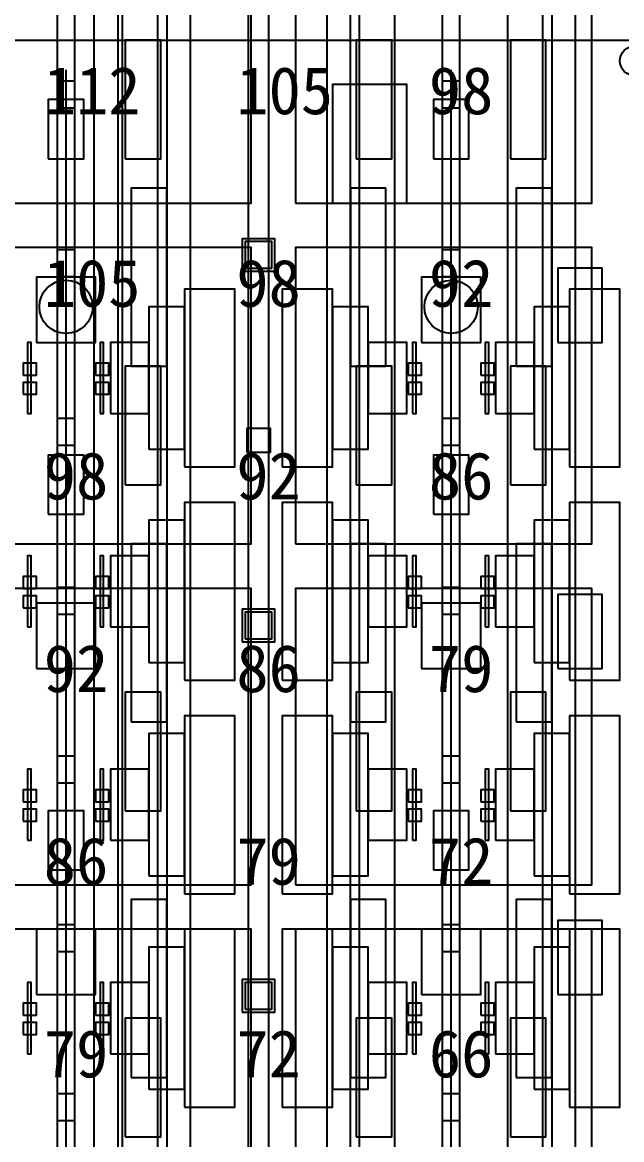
# Model space of a CAD drawing. Header units: metres. Extents: x -1640 to 1560, y -268 to 2338.
# Drawn here: x 150.78 to 171.01, y 1344.9 to 1382.6 of the extents above; entities that cross this region are included whole.
import ezdxf

# ---------------------------------------------------------------- set-up
doc = ezdxf.new("R2010")
doc.units = ezdxf.units.M
for name, color, linetype in [('1F_CHL', 4, 'Continuous'), ('1F_PUMP', 2, 'Continuous'), ('1F_SCR', 3, 'Continuous'), ('1F_STRUCT_COLUMN', 8, 'Continuous'), ('2F_CSF_LATERAL_RACK_CONCEPT', 9, 'Continuous'), ('2F_RFG', 5, 'Continuous'), ('2F_STRUCT_COLUMN', 8, 'Continuous'), ('2F_VMB', 6, 'Continuous'), ('3F_CLEANROOM_OVERHEAD_PIPE_DUCT_CONCEPT', 9, 'Continuous'), ('3F_EHS_EGRESS_DIST_M', 2, 'Continuous'), ('3F_EHS_EXTINGUISHER_HYDRANT_CABINET_CONCEPT', 1, 'Continuous'), ('3F_EHS_GAS_DETECTOR', 6, 'Continuous'), ('3F_ETCH', 2, 'Continuous'), ('3F_FOUP', 5, 'Continuous'), ('3F_OHT', 9, 'Continuous'), ('3F_OHTV', 1, 'Continuous'), ('3F_STK', 3, 'Continuous'), ('3F_STRUCT_COLUMN', 8, 'Continuous'), ('3F_TBAR', 6, 'Continuous'), ('4F_FFU', 1, 'Continuous'), ('4F_STRUCT_PLENUM_TRUSS_CONCEPT', 9, 'Continuous'), ('5F_CHL', 4, 'Continuous'), ('5F_PUMP', 2, 'Continuous'), ('5F_SCR', 3, 'Continuous'), ('5F_STRUCT_COLUMN', 8, 'Continuous'), ('6F_CSF_LATERAL_RACK_CONCEPT', 9, 'Continuous'), ('6F_RFG', 5, 'Continuous'), ('6F_STRUCT_COLUMN', 8, 'Continuous'), ('6F_VMB', 6, 'Continuous'), ('7F_CLEANROOM_OVERHEAD_PIPE_DUCT_CONCEPT', 9, 'Continuous'), ('7F_EHS_EGRESS_DIST_M', 2, 'Continuous'), ('7F_EHS_EXTINGUISHER_HYDRANT_CABINET_CONCEPT', 1, 'Continuous'), ('7F_EHS_GAS_DETECTOR', 6, 'Continuous'), ('7F_ETCH', 2, 'Continuous'), ('7F_FOUP', 5, 'Continuous'), ('7F_OHT', 9, 'Continuous'), ('7F_OHTV', 1, 'Continuous'), ('7F_STK', 3, 'Continuous'), ('7F_STRUCT_COLUMN', 8, 'Continuous'), ('7F_TBAR', 6, 'Continuous'), ('8F_FFU', 1, 'Continuous'), ('8F_STRUCT_PLENUM_TRUSS_CONCEPT', 9, 'Continuous'), ('EHS_TREATED_EXHAUST', 30, 'Continuous'), ('UTIL_PCW.R_CONCEPT', 1, 'Continuous'), ('UTIL_PCW.S_CONCEPT', 6, 'Continuous')]:
    doc.layers.add(name, color=color, linetype=linetype)

msp = doc.modelspace()

# ---------------------------------------------------------------- linework, layer by layer
at = {"layer": '1F_CHL'}
for points in [[(168.85, 1371.8), (170.35, 1371.8), (170.35, 1374.3), (168.85, 1374.3)], [(168.85, 1360.8), (170.35, 1360.8), (170.35, 1363.3), (168.85, 1363.3)], [(168.85, 1349.8), (170.35, 1349.8), (170.35, 1352.3), (168.85, 1352.3)]]:
    msp.add_lwpolyline(points, close=True, dxfattribs=at)
at = {"layer": '1F_PUMP'}
for points in [[(154.25, 1378), (155.45, 1378), (155.45, 1382), (154.25, 1382)], [(162.05, 1378), (163.25, 1378), (163.25, 1382), (162.05, 1382)], [(167.25, 1378), (168.45, 1378), (168.45, 1382), (167.25, 1382)], [(154.25, 1367), (155.45, 1367), (155.45, 1371), (154.25, 1371)], [(162.05, 1367), (163.25, 1367), (163.25, 1371), (162.05, 1371)], [(167.25, 1367), (168.45, 1367), (168.45, 1371), (167.25, 1371)], [(154.25, 1356), (155.45, 1356), (155.45, 1360), (154.25, 1360)], [(162.05, 1356), (163.25, 1356), (163.25, 1360), (162.05, 1360)], [(167.25, 1356), (168.45, 1356), (168.45, 1360), (167.25, 1360)], [(154.25, 1345), (155.45, 1345), (155.45, 1349), (154.25, 1349)], [(162.05, 1345), (163.25, 1345), (163.25, 1349), (162.05, 1349)], [(167.25, 1345), (168.45, 1345), (168.45, 1349), (167.25, 1349)]]:
    msp.add_lwpolyline(points, close=True, dxfattribs=at)
at = {"layer": '1F_SCR'}
for points in [[(151.25, 1371.8), (153.25, 1371.8), (153.25, 1374), (151.25, 1374)], [(164.25, 1371.8), (166.25, 1371.8), (166.25, 1374), (164.25, 1374)], [(151.25, 1360.8), (153.25, 1360.8), (153.25, 1363), (151.25, 1363)], [(164.25, 1360.8), (166.25, 1360.8), (166.25, 1363), (164.25, 1363)], [(151.25, 1349.8), (153.25, 1349.8), (153.25, 1352), (151.25, 1352)], [(164.25, 1349.8), (166.25, 1349.8), (166.25, 1352), (164.25, 1352)]]:
    msp.add_lwpolyline(points, close=True, dxfattribs=at)
at = {"layer": '1F_STRUCT_COLUMN'}
for points in [[(158.2, 1374.2), (159.3, 1374.2), (159.3, 1375.3), (158.2, 1375.3)], [(158.2, 1361.7), (159.3, 1361.7), (159.3, 1362.8), (158.2, 1362.8)], [(158.2, 1349.2), (159.3, 1349.2), (159.3, 1350.3), (158.2, 1350.3)]]:
    msp.add_lwpolyline(points, close=True, dxfattribs=at)
at = {"layer": '2F_CSF_LATERAL_RACK_CONCEPT'}
for points in [[(155.65, 1310), (156.45, 1310), (156.45, 1460), (155.65, 1460)], [(161.05, 1310), (161.85, 1310), (161.85, 1460), (161.05, 1460)], [(168.65, 1310), (169.45, 1310), (169.45, 1460), (168.65, 1460)]]:
    msp.add_lwpolyline(points, close=True, dxfattribs=at)
at = {"layer": '2F_RFG'}
for points in [[(154.45, 1371), (155.65, 1371), (155.65, 1377), (154.45, 1377)], [(161.85, 1371), (163.05, 1371), (163.05, 1377), (161.85, 1377)], [(167.45, 1371), (168.65, 1371), (168.65, 1377), (167.45, 1377)], [(154.45, 1359), (155.65, 1359), (155.65, 1365), (154.45, 1365)], [(161.85, 1359), (163.05, 1359), (163.05, 1365), (161.85, 1365)], [(167.45, 1359), (168.65, 1359), (168.65, 1365), (167.45, 1365)], [(154.45, 1347), (155.65, 1347), (155.65, 1353), (154.45, 1353)], [(161.85, 1347), (163.05, 1347), (163.05, 1353), (161.85, 1353)], [(167.45, 1347), (168.65, 1347), (168.65, 1353), (167.45, 1353)]]:
    msp.add_lwpolyline(points, close=True, dxfattribs=at)
at = {"layer": '2F_STRUCT_COLUMN'}
for points in [[(158.3, 1374.3), (159.2, 1374.3), (159.2, 1375.2), (158.3, 1375.2)], [(158.3, 1361.8), (159.2, 1361.8), (159.2, 1362.7), (158.3, 1362.7)], [(158.3, 1349.3), (159.2, 1349.3), (159.2, 1350.2), (158.3, 1350.2)]]:
    msp.add_lwpolyline(points, close=True, dxfattribs=at)
at = {"layer": '2F_VMB'}
for points in [[(151.65, 1378), (152.85, 1378), (152.85, 1380), (151.65, 1380)], [(164.65, 1378), (165.85, 1378), (165.85, 1380), (164.65, 1380)], [(151.65, 1366), (152.85, 1366), (152.85, 1368), (151.65, 1368)], [(164.65, 1366), (165.85, 1366), (165.85, 1368), (164.65, 1368)], [(151.65, 1354), (152.85, 1354), (152.85, 1356), (151.65, 1356)], [(164.65, 1354), (165.85, 1354), (165.85, 1356), (164.65, 1356)]]:
    msp.add_lwpolyline(points, close=True, dxfattribs=at)
at = {"layer": '3F_CLEANROOM_OVERHEAD_PIPE_DUCT_CONCEPT'}
for points in [[(154.15, 1309), (155.35, 1309), (155.35, 1461), (154.15, 1461)], [(162.15, 1309), (163.35, 1309), (163.35, 1461), (162.15, 1461)], [(167.15, 1309), (168.35, 1309), (168.35, 1461), (167.15, 1461)]]:
    msp.add_lwpolyline(points, close=True, dxfattribs=at)
at = {"layer": '3F_EHS_EXTINGUISHER_HYDRANT_CABINET_CONCEPT'}
msp.add_circle((171.45, 1381.3), 0.5, dxfattribs=at)
at = {"layer": '3F_EHS_GAS_DETECTOR'}
for centre in [(152.25, 1373), (165.25, 1373)]:
    msp.add_circle(centre, 0.9, dxfattribs=at)
at = {"layer": '3F_ETCH'}
for points in [[(156.25, 1367.6), (157.95, 1367.6), (157.95, 1373.6), (156.25, 1373.6)], [(159.55, 1367.6), (161.25, 1367.6), (161.25, 1373.6), (159.55, 1373.6)], [(169.25, 1367.6), (170.95, 1367.6), (170.95, 1373.6), (169.25, 1373.6)], [(155.05, 1368.2), (156.25, 1368.2), (156.25, 1373), (155.05, 1373)], [(161.25, 1368.2), (162.45, 1368.2), (162.45, 1373), (161.25, 1373)], [(168.05, 1368.2), (169.25, 1368.2), (169.25, 1373), (168.05, 1373)], [(153.75, 1369.4), (155.05, 1369.4), (155.05, 1371.8), (153.75, 1371.8)], [(162.45, 1369.4), (163.75, 1369.4), (163.75, 1371.8), (162.45, 1371.8)], [(166.75, 1369.4), (168.05, 1369.4), (168.05, 1371.8), (166.75, 1371.8)], [(156.25, 1360.4), (157.95, 1360.4), (157.95, 1366.4), (156.25, 1366.4)], [(159.55, 1360.4), (161.25, 1360.4), (161.25, 1366.4), (159.55, 1366.4)], [(169.25, 1360.4), (170.95, 1360.4), (170.95, 1366.4), (169.25, 1366.4)], [(155.05, 1361), (156.25, 1361), (156.25, 1365.8), (155.05, 1365.8)], [(161.25, 1361), (162.45, 1361), (162.45, 1365.8), (161.25, 1365.8)], [(168.05, 1361), (169.25, 1361), (169.25, 1365.8), (168.05, 1365.8)], [(153.75, 1362.2), (155.05, 1362.2), (155.05, 1364.6), (153.75, 1364.6)], [(162.45, 1362.2), (163.75, 1362.2), (163.75, 1364.6), (162.45, 1364.6)], [(166.75, 1362.2), (168.05, 1362.2), (168.05, 1364.6), (166.75, 1364.6)], [(156.25, 1353.2), (157.95, 1353.2), (157.95, 1359.2), (156.25, 1359.2)], [(159.55, 1353.2), (161.25, 1353.2), (161.25, 1359.2), (159.55, 1359.2)], [(169.25, 1353.2), (170.95, 1353.2), (170.95, 1359.2), (169.25, 1359.2)], [(155.05, 1353.8), (156.25, 1353.8), (156.25, 1358.6), (155.05, 1358.6)], [(161.25, 1353.8), (162.45, 1353.8), (162.45, 1358.6), (161.25, 1358.6)], [(168.05, 1353.8), (169.25, 1353.8), (169.25, 1358.6), (168.05, 1358.6)], [(153.75, 1355), (155.05, 1355), (155.05, 1357.4), (153.75, 1357.4)], [(162.45, 1355), (163.75, 1355), (163.75, 1357.4), (162.45, 1357.4)], [(166.75, 1355), (168.05, 1355), (168.05, 1357.4), (166.75, 1357.4)], [(156.25, 1346), (157.95, 1346), (157.95, 1352), (156.25, 1352)], [(159.55, 1346), (161.25, 1346), (161.25, 1352), (159.55, 1352)], [(169.25, 1346), (170.95, 1346), (170.95, 1352), (169.25, 1352)], [(155.05, 1346.6), (156.25, 1346.6), (156.25, 1351.4), (155.05, 1351.4)], [(161.25, 1346.6), (162.45, 1346.6), (162.45, 1351.4), (161.25, 1351.4)], [(168.05, 1346.6), (169.25, 1346.6), (169.25, 1351.4), (168.05, 1351.4)], [(153.75, 1347.8), (155.05, 1347.8), (155.05, 1350.2), (153.75, 1350.2)], [(162.45, 1347.8), (163.75, 1347.8), (163.75, 1350.2), (162.45, 1350.2)], [(166.75, 1347.8), (168.05, 1347.8), (168.05, 1350.2), (166.75, 1350.2)]]:
    msp.add_lwpolyline(points, close=True, dxfattribs=at)
at = {"layer": '3F_FOUP'}
for points in [[(150.8, 1370.7), (151.25, 1370.7), (151.25, 1371.1), (150.8, 1371.1)], [(153.25, 1370.7), (153.7, 1370.7), (153.7, 1371.1), (153.25, 1371.1)], [(163.8, 1370.7), (164.25, 1370.7), (164.25, 1371.1), (163.8, 1371.1)], [(166.25, 1370.7), (166.7, 1370.7), (166.7, 1371.1), (166.25, 1371.1)], [(150.8, 1370.05), (151.25, 1370.05), (151.25, 1370.45), (150.8, 1370.45)], [(153.25, 1370.05), (153.7, 1370.05), (153.7, 1370.45), (153.25, 1370.45)], [(163.8, 1370.05), (164.25, 1370.05), (164.25, 1370.45), (163.8, 1370.45)], [(166.25, 1370.05), (166.7, 1370.05), (166.7, 1370.45), (166.25, 1370.45)], [(150.8, 1363.5), (151.25, 1363.5), (151.25, 1363.9), (150.8, 1363.9)], [(153.25, 1363.5), (153.7, 1363.5), (153.7, 1363.9), (153.25, 1363.9)], [(163.8, 1363.5), (164.25, 1363.5), (164.25, 1363.9), (163.8, 1363.9)], [(166.25, 1363.5), (166.7, 1363.5), (166.7, 1363.9), (166.25, 1363.9)], [(150.8, 1362.85), (151.25, 1362.85), (151.25, 1363.25), (150.8, 1363.25)], [(153.25, 1362.85), (153.7, 1362.85), (153.7, 1363.25), (153.25, 1363.25)], [(163.8, 1362.85), (164.25, 1362.85), (164.25, 1363.25), (163.8, 1363.25)], [(166.25, 1362.85), (166.7, 1362.85), (166.7, 1363.25), (166.25, 1363.25)], [(150.8, 1356.3), (151.25, 1356.3), (151.25, 1356.7), (150.8, 1356.7)], [(153.25, 1356.3), (153.7, 1356.3), (153.7, 1356.7), (153.25, 1356.7)], [(163.8, 1356.3), (164.25, 1356.3), (164.25, 1356.7), (163.8, 1356.7)], [(166.25, 1356.3), (166.7, 1356.3), (166.7, 1356.7), (166.25, 1356.7)], [(150.8, 1355.65), (151.25, 1355.65), (151.25, 1356.05), (150.8, 1356.05)], [(153.25, 1355.65), (153.7, 1355.65), (153.7, 1356.05), (153.25, 1356.05)], [(163.8, 1355.65), (164.25, 1355.65), (164.25, 1356.05), (163.8, 1356.05)], [(166.25, 1355.65), (166.7, 1355.65), (166.7, 1356.05), (166.25, 1356.05)], [(150.8, 1349.1), (151.25, 1349.1), (151.25, 1349.5), (150.8, 1349.5)], [(153.25, 1349.1), (153.7, 1349.1), (153.7, 1349.5), (153.25, 1349.5)], [(163.8, 1349.1), (164.25, 1349.1), (164.25, 1349.5), (163.8, 1349.5)], [(166.25, 1349.1), (166.7, 1349.1), (166.7, 1349.5), (166.25, 1349.5)], [(150.8, 1348.45), (151.25, 1348.45), (151.25, 1348.85), (150.8, 1348.85)], [(153.25, 1348.45), (153.7, 1348.45), (153.7, 1348.85), (153.25, 1348.85)], [(163.8, 1348.45), (164.25, 1348.45), (164.25, 1348.85), (163.8, 1348.85)], [(166.25, 1348.45), (166.7, 1348.45), (166.7, 1348.85), (166.25, 1348.85)]]:
    msp.add_lwpolyline(points, close=True, dxfattribs=at)
at = {"layer": '3F_OHT'}
for p, q in [((152.25, 1309), (152.25, 1381)), ((165.25, 1309), (165.25, 1381))]:
    msp.add_line(p, q, dxfattribs=at)
at = {"layer": '3F_OHTV'}
for points in [[(151.95, 1379.71), (152.55, 1379.71), (152.55, 1380.61), (151.95, 1380.61)], [(164.95, 1379.71), (165.55, 1379.71), (165.55, 1380.61), (164.95, 1380.61)], [(151.95, 1374.02), (152.55, 1374.02), (152.55, 1374.92), (151.95, 1374.92)], [(164.95, 1374.02), (165.55, 1374.02), (165.55, 1374.92), (164.95, 1374.92)], [(151.95, 1368.33), (152.55, 1368.33), (152.55, 1369.23), (151.95, 1369.23)], [(164.95, 1368.33), (165.55, 1368.33), (165.55, 1369.23), (164.95, 1369.23)], [(151.95, 1362.63), (152.55, 1362.63), (152.55, 1363.53), (151.95, 1363.53)], [(164.95, 1362.63), (165.55, 1362.63), (165.55, 1363.53), (164.95, 1363.53)], [(151.95, 1356.94), (152.55, 1356.94), (152.55, 1357.84), (151.95, 1357.84)], [(164.95, 1356.94), (165.55, 1356.94), (165.55, 1357.84), (164.95, 1357.84)], [(151.95, 1351.25), (152.55, 1351.25), (152.55, 1352.15), (151.95, 1352.15)], [(164.95, 1351.25), (165.55, 1351.25), (165.55, 1352.15), (164.95, 1352.15)], [(151.95, 1345.55), (152.55, 1345.55), (152.55, 1346.45), (151.95, 1346.45)], [(164.95, 1345.55), (165.55, 1345.55), (165.55, 1346.45), (164.95, 1346.45)]]:
    msp.add_lwpolyline(points, close=True, dxfattribs=at)
at = {"layer": '3F_STK'}
msp.add_lwpolyline([(161.25, 1376.5), (163.75, 1376.5), (163.75, 1380.5), (161.25, 1380.5)], close=True, dxfattribs=at)
at = {"layer": '3F_STRUCT_COLUMN'}
msp.add_lwpolyline([(158.35, 1368.1), (159.15, 1368.1), (159.15, 1368.9), (158.35, 1368.9)], close=True, dxfattribs=at)
at = {"layer": '3F_TBAR'}
for points in [[(150.95, 1369.4), (151.07, 1369.4), (151.07, 1371.8), (150.95, 1371.8)], [(153.4, 1369.4), (153.52, 1369.4), (153.52, 1371.8), (153.4, 1371.8)], [(163.95, 1369.4), (164.07, 1369.4), (164.07, 1371.8), (163.95, 1371.8)], [(166.4, 1369.4), (166.52, 1369.4), (166.52, 1371.8), (166.4, 1371.8)], [(150.95, 1362.2), (151.07, 1362.2), (151.07, 1364.6), (150.95, 1364.6)], [(153.4, 1362.2), (153.52, 1362.2), (153.52, 1364.6), (153.4, 1364.6)], [(163.95, 1362.2), (164.07, 1362.2), (164.07, 1364.6), (163.95, 1364.6)], [(166.4, 1362.2), (166.52, 1362.2), (166.52, 1364.6), (166.4, 1364.6)], [(150.95, 1355), (151.07, 1355), (151.07, 1357.4), (150.95, 1357.4)], [(153.4, 1355), (153.52, 1355), (153.52, 1357.4), (153.4, 1357.4)], [(163.95, 1355), (164.07, 1355), (164.07, 1357.4), (163.95, 1357.4)], [(166.4, 1355), (166.52, 1355), (166.52, 1357.4), (166.4, 1357.4)], [(150.95, 1347.8), (151.07, 1347.8), (151.07, 1350.2), (150.95, 1350.2)], [(153.4, 1347.8), (153.52, 1347.8), (153.52, 1350.2), (153.4, 1350.2)], [(163.95, 1347.8), (164.07, 1347.8), (164.07, 1350.2), (163.95, 1350.2)], [(166.4, 1347.8), (166.52, 1347.8), (166.52, 1350.2), (166.4, 1350.2)]]:
    msp.add_lwpolyline(points, close=True, dxfattribs=at)
at = {"layer": '4F_FFU'}
for points in [[(148.5, 1376.5), (158.5, 1376.5), (158.5, 1386.5), (148.5, 1386.5)], [(160, 1376.5), (170, 1376.5), (170, 1386.5), (160, 1386.5)], [(148.5, 1365), (158.5, 1365), (158.5, 1375), (148.5, 1375)], [(160, 1365), (170, 1365), (170, 1375), (160, 1375)], [(148.5, 1353.5), (158.5, 1353.5), (158.5, 1363.5), (148.5, 1363.5)], [(160, 1353.5), (170, 1353.5), (170, 1363.5), (160, 1363.5)], [(148.5, 1342), (158.5, 1342), (158.5, 1352), (148.5, 1352)], [(160, 1342), (170, 1342), (170, 1352), (160, 1352)]]:
    msp.add_lwpolyline(points, close=True, dxfattribs=at)
at = {"layer": '4F_STRUCT_PLENUM_TRUSS_CONCEPT'}
msp.add_lwpolyline([(158.4, 1306), (159.1, 1306), (159.1, 1464), (158.4, 1464)], close=True, dxfattribs=at)
at = {"layer": '5F_CHL'}
for points in [[(168.85, 1371.8), (170.35, 1371.8), (170.35, 1374.3), (168.85, 1374.3)], [(168.85, 1360.8), (170.35, 1360.8), (170.35, 1363.3), (168.85, 1363.3)], [(168.85, 1349.8), (170.35, 1349.8), (170.35, 1352.3), (168.85, 1352.3)]]:
    msp.add_lwpolyline(points, close=True, dxfattribs=at)
at = {"layer": '5F_PUMP'}
for points in [[(154.25, 1378), (155.45, 1378), (155.45, 1382), (154.25, 1382)], [(162.05, 1378), (163.25, 1378), (163.25, 1382), (162.05, 1382)], [(167.25, 1378), (168.45, 1378), (168.45, 1382), (167.25, 1382)], [(154.25, 1367), (155.45, 1367), (155.45, 1371), (154.25, 1371)], [(162.05, 1367), (163.25, 1367), (163.25, 1371), (162.05, 1371)], [(167.25, 1367), (168.45, 1367), (168.45, 1371), (167.25, 1371)], [(154.25, 1356), (155.45, 1356), (155.45, 1360), (154.25, 1360)], [(162.05, 1356), (163.25, 1356), (163.25, 1360), (162.05, 1360)], [(167.25, 1356), (168.45, 1356), (168.45, 1360), (167.25, 1360)], [(154.25, 1345), (155.45, 1345), (155.45, 1349), (154.25, 1349)], [(162.05, 1345), (163.25, 1345), (163.25, 1349), (162.05, 1349)], [(167.25, 1345), (168.45, 1345), (168.45, 1349), (167.25, 1349)]]:
    msp.add_lwpolyline(points, close=True, dxfattribs=at)
at = {"layer": '5F_SCR'}
for points in [[(151.25, 1371.8), (153.25, 1371.8), (153.25, 1374), (151.25, 1374)], [(164.25, 1371.8), (166.25, 1371.8), (166.25, 1374), (164.25, 1374)], [(151.25, 1360.8), (153.25, 1360.8), (153.25, 1363), (151.25, 1363)], [(164.25, 1360.8), (166.25, 1360.8), (166.25, 1363), (164.25, 1363)], [(151.25, 1349.8), (153.25, 1349.8), (153.25, 1352), (151.25, 1352)], [(164.25, 1349.8), (166.25, 1349.8), (166.25, 1352), (164.25, 1352)]]:
    msp.add_lwpolyline(points, close=True, dxfattribs=at)
at = {"layer": '5F_STRUCT_COLUMN'}
for points in [[(158.2, 1374.2), (159.3, 1374.2), (159.3, 1375.3), (158.2, 1375.3)], [(158.2, 1361.7), (159.3, 1361.7), (159.3, 1362.8), (158.2, 1362.8)], [(158.2, 1349.2), (159.3, 1349.2), (159.3, 1350.3), (158.2, 1350.3)]]:
    msp.add_lwpolyline(points, close=True, dxfattribs=at)
at = {"layer": '6F_CSF_LATERAL_RACK_CONCEPT'}
for points in [[(155.65, 1310), (156.45, 1310), (156.45, 1460), (155.65, 1460)], [(161.05, 1310), (161.85, 1310), (161.85, 1460), (161.05, 1460)], [(168.65, 1310), (169.45, 1310), (169.45, 1460), (168.65, 1460)]]:
    msp.add_lwpolyline(points, close=True, dxfattribs=at)
at = {"layer": '6F_RFG'}
for points in [[(154.45, 1371), (155.65, 1371), (155.65, 1377), (154.45, 1377)], [(161.85, 1371), (163.05, 1371), (163.05, 1377), (161.85, 1377)], [(167.45, 1371), (168.65, 1371), (168.65, 1377), (167.45, 1377)], [(154.45, 1359), (155.65, 1359), (155.65, 1365), (154.45, 1365)], [(161.85, 1359), (163.05, 1359), (163.05, 1365), (161.85, 1365)], [(167.45, 1359), (168.65, 1359), (168.65, 1365), (167.45, 1365)], [(154.45, 1347), (155.65, 1347), (155.65, 1353), (154.45, 1353)], [(161.85, 1347), (163.05, 1347), (163.05, 1353), (161.85, 1353)], [(167.45, 1347), (168.65, 1347), (168.65, 1353), (167.45, 1353)]]:
    msp.add_lwpolyline(points, close=True, dxfattribs=at)
at = {"layer": '6F_STRUCT_COLUMN'}
for points in [[(158.3, 1374.3), (159.2, 1374.3), (159.2, 1375.2), (158.3, 1375.2)], [(158.3, 1361.8), (159.2, 1361.8), (159.2, 1362.7), (158.3, 1362.7)], [(158.3, 1349.3), (159.2, 1349.3), (159.2, 1350.2), (158.3, 1350.2)]]:
    msp.add_lwpolyline(points, close=True, dxfattribs=at)
at = {"layer": '6F_VMB'}
for points in [[(151.65, 1378), (152.85, 1378), (152.85, 1380), (151.65, 1380)], [(164.65, 1378), (165.85, 1378), (165.85, 1380), (164.65, 1380)], [(151.65, 1366), (152.85, 1366), (152.85, 1368), (151.65, 1368)], [(164.65, 1366), (165.85, 1366), (165.85, 1368), (164.65, 1368)], [(151.65, 1354), (152.85, 1354), (152.85, 1356), (151.65, 1356)], [(164.65, 1354), (165.85, 1354), (165.85, 1356), (164.65, 1356)]]:
    msp.add_lwpolyline(points, close=True, dxfattribs=at)
at = {"layer": '7F_CLEANROOM_OVERHEAD_PIPE_DUCT_CONCEPT'}
for points in [[(154.15, 1309), (155.35, 1309), (155.35, 1461), (154.15, 1461)], [(162.15, 1309), (163.35, 1309), (163.35, 1461), (162.15, 1461)], [(167.15, 1309), (168.35, 1309), (168.35, 1461), (167.15, 1461)]]:
    msp.add_lwpolyline(points, close=True, dxfattribs=at)
at = {"layer": '7F_EHS_EXTINGUISHER_HYDRANT_CABINET_CONCEPT'}
msp.add_circle((171.45, 1381.3), 0.5, dxfattribs=at)
at = {"layer": '7F_EHS_GAS_DETECTOR'}
for centre in [(152.25, 1373), (165.25, 1373)]:
    msp.add_circle(centre, 0.9, dxfattribs=at)
at = {"layer": '7F_ETCH'}
for points in [[(156.25, 1367.6), (157.95, 1367.6), (157.95, 1373.6), (156.25, 1373.6)], [(159.55, 1367.6), (161.25, 1367.6), (161.25, 1373.6), (159.55, 1373.6)], [(169.25, 1367.6), (170.95, 1367.6), (170.95, 1373.6), (169.25, 1373.6)], [(155.05, 1368.2), (156.25, 1368.2), (156.25, 1373), (155.05, 1373)], [(161.25, 1368.2), (162.45, 1368.2), (162.45, 1373), (161.25, 1373)], [(168.05, 1368.2), (169.25, 1368.2), (169.25, 1373), (168.05, 1373)], [(153.75, 1369.4), (155.05, 1369.4), (155.05, 1371.8), (153.75, 1371.8)], [(162.45, 1369.4), (163.75, 1369.4), (163.75, 1371.8), (162.45, 1371.8)], [(166.75, 1369.4), (168.05, 1369.4), (168.05, 1371.8), (166.75, 1371.8)], [(156.25, 1360.4), (157.95, 1360.4), (157.95, 1366.4), (156.25, 1366.4)], [(159.55, 1360.4), (161.25, 1360.4), (161.25, 1366.4), (159.55, 1366.4)], [(169.25, 1360.4), (170.95, 1360.4), (170.95, 1366.4), (169.25, 1366.4)], [(155.05, 1361), (156.25, 1361), (156.25, 1365.8), (155.05, 1365.8)], [(161.25, 1361), (162.45, 1361), (162.45, 1365.8), (161.25, 1365.8)], [(168.05, 1361), (169.25, 1361), (169.25, 1365.8), (168.05, 1365.8)], [(153.75, 1362.2), (155.05, 1362.2), (155.05, 1364.6), (153.75, 1364.6)], [(162.45, 1362.2), (163.75, 1362.2), (163.75, 1364.6), (162.45, 1364.6)], [(166.75, 1362.2), (168.05, 1362.2), (168.05, 1364.6), (166.75, 1364.6)], [(156.25, 1353.2), (157.95, 1353.2), (157.95, 1359.2), (156.25, 1359.2)], [(159.55, 1353.2), (161.25, 1353.2), (161.25, 1359.2), (159.55, 1359.2)], [(169.25, 1353.2), (170.95, 1353.2), (170.95, 1359.2), (169.25, 1359.2)], [(155.05, 1353.8), (156.25, 1353.8), (156.25, 1358.6), (155.05, 1358.6)], [(161.25, 1353.8), (162.45, 1353.8), (162.45, 1358.6), (161.25, 1358.6)], [(168.05, 1353.8), (169.25, 1353.8), (169.25, 1358.6), (168.05, 1358.6)], [(153.75, 1355), (155.05, 1355), (155.05, 1357.4), (153.75, 1357.4)], [(162.45, 1355), (163.75, 1355), (163.75, 1357.4), (162.45, 1357.4)], [(166.75, 1355), (168.05, 1355), (168.05, 1357.4), (166.75, 1357.4)], [(156.25, 1346), (157.95, 1346), (157.95, 1352), (156.25, 1352)], [(159.55, 1346), (161.25, 1346), (161.25, 1352), (159.55, 1352)], [(169.25, 1346), (170.95, 1346), (170.95, 1352), (169.25, 1352)], [(155.05, 1346.6), (156.25, 1346.6), (156.25, 1351.4), (155.05, 1351.4)], [(161.25, 1346.6), (162.45, 1346.6), (162.45, 1351.4), (161.25, 1351.4)], [(168.05, 1346.6), (169.25, 1346.6), (169.25, 1351.4), (168.05, 1351.4)], [(153.75, 1347.8), (155.05, 1347.8), (155.05, 1350.2), (153.75, 1350.2)], [(162.45, 1347.8), (163.75, 1347.8), (163.75, 1350.2), (162.45, 1350.2)], [(166.75, 1347.8), (168.05, 1347.8), (168.05, 1350.2), (166.75, 1350.2)]]:
    msp.add_lwpolyline(points, close=True, dxfattribs=at)
at = {"layer": '7F_FOUP'}
for points in [[(150.8, 1370.7), (151.25, 1370.7), (151.25, 1371.1), (150.8, 1371.1)], [(153.25, 1370.7), (153.7, 1370.7), (153.7, 1371.1), (153.25, 1371.1)], [(163.8, 1370.7), (164.25, 1370.7), (164.25, 1371.1), (163.8, 1371.1)], [(166.25, 1370.7), (166.7, 1370.7), (166.7, 1371.1), (166.25, 1371.1)], [(150.8, 1370.05), (151.25, 1370.05), (151.25, 1370.45), (150.8, 1370.45)], [(153.25, 1370.05), (153.7, 1370.05), (153.7, 1370.45), (153.25, 1370.45)], [(163.8, 1370.05), (164.25, 1370.05), (164.25, 1370.45), (163.8, 1370.45)], [(166.25, 1370.05), (166.7, 1370.05), (166.7, 1370.45), (166.25, 1370.45)], [(150.8, 1363.5), (151.25, 1363.5), (151.25, 1363.9), (150.8, 1363.9)], [(153.25, 1363.5), (153.7, 1363.5), (153.7, 1363.9), (153.25, 1363.9)], [(163.8, 1363.5), (164.25, 1363.5), (164.25, 1363.9), (163.8, 1363.9)], [(166.25, 1363.5), (166.7, 1363.5), (166.7, 1363.9), (166.25, 1363.9)], [(150.8, 1362.85), (151.25, 1362.85), (151.25, 1363.25), (150.8, 1363.25)], [(153.25, 1362.85), (153.7, 1362.85), (153.7, 1363.25), (153.25, 1363.25)], [(163.8, 1362.85), (164.25, 1362.85), (164.25, 1363.25), (163.8, 1363.25)], [(166.25, 1362.85), (166.7, 1362.85), (166.7, 1363.25), (166.25, 1363.25)], [(150.8, 1356.3), (151.25, 1356.3), (151.25, 1356.7), (150.8, 1356.7)], [(153.25, 1356.3), (153.7, 1356.3), (153.7, 1356.7), (153.25, 1356.7)], [(163.8, 1356.3), (164.25, 1356.3), (164.25, 1356.7), (163.8, 1356.7)], [(166.25, 1356.3), (166.7, 1356.3), (166.7, 1356.7), (166.25, 1356.7)], [(150.8, 1355.65), (151.25, 1355.65), (151.25, 1356.05), (150.8, 1356.05)], [(153.25, 1355.65), (153.7, 1355.65), (153.7, 1356.05), (153.25, 1356.05)], [(163.8, 1355.65), (164.25, 1355.65), (164.25, 1356.05), (163.8, 1356.05)], [(166.25, 1355.65), (166.7, 1355.65), (166.7, 1356.05), (166.25, 1356.05)], [(150.8, 1349.1), (151.25, 1349.1), (151.25, 1349.5), (150.8, 1349.5)], [(153.25, 1349.1), (153.7, 1349.1), (153.7, 1349.5), (153.25, 1349.5)], [(163.8, 1349.1), (164.25, 1349.1), (164.25, 1349.5), (163.8, 1349.5)], [(166.25, 1349.1), (166.7, 1349.1), (166.7, 1349.5), (166.25, 1349.5)], [(150.8, 1348.45), (151.25, 1348.45), (151.25, 1348.85), (150.8, 1348.85)], [(153.25, 1348.45), (153.7, 1348.45), (153.7, 1348.85), (153.25, 1348.85)], [(163.8, 1348.45), (164.25, 1348.45), (164.25, 1348.85), (163.8, 1348.85)], [(166.25, 1348.45), (166.7, 1348.45), (166.7, 1348.85), (166.25, 1348.85)]]:
    msp.add_lwpolyline(points, close=True, dxfattribs=at)
at = {"layer": '7F_OHT'}
for p, q in [((152.25, 1309), (152.25, 1381)), ((165.25, 1309), (165.25, 1381))]:
    msp.add_line(p, q, dxfattribs=at)
at = {"layer": '7F_OHTV'}
for points in [[(151.95, 1379.71), (152.55, 1379.71), (152.55, 1380.61), (151.95, 1380.61)], [(164.95, 1379.71), (165.55, 1379.71), (165.55, 1380.61), (164.95, 1380.61)], [(151.95, 1374.02), (152.55, 1374.02), (152.55, 1374.92), (151.95, 1374.92)], [(164.95, 1374.02), (165.55, 1374.02), (165.55, 1374.92), (164.95, 1374.92)], [(151.95, 1368.33), (152.55, 1368.33), (152.55, 1369.23), (151.95, 1369.23)], [(164.95, 1368.33), (165.55, 1368.33), (165.55, 1369.23), (164.95, 1369.23)], [(151.95, 1362.63), (152.55, 1362.63), (152.55, 1363.53), (151.95, 1363.53)], [(164.95, 1362.63), (165.55, 1362.63), (165.55, 1363.53), (164.95, 1363.53)], [(151.95, 1356.94), (152.55, 1356.94), (152.55, 1357.84), (151.95, 1357.84)], [(164.95, 1356.94), (165.55, 1356.94), (165.55, 1357.84), (164.95, 1357.84)], [(151.95, 1351.25), (152.55, 1351.25), (152.55, 1352.15), (151.95, 1352.15)], [(164.95, 1351.25), (165.55, 1351.25), (165.55, 1352.15), (164.95, 1352.15)], [(151.95, 1345.55), (152.55, 1345.55), (152.55, 1346.45), (151.95, 1346.45)], [(164.95, 1345.55), (165.55, 1345.55), (165.55, 1346.45), (164.95, 1346.45)]]:
    msp.add_lwpolyline(points, close=True, dxfattribs=at)
at = {"layer": '7F_STK'}
msp.add_lwpolyline([(161.25, 1376.5), (163.75, 1376.5), (163.75, 1380.5), (161.25, 1380.5)], close=True, dxfattribs=at)
at = {"layer": '7F_STRUCT_COLUMN'}
msp.add_lwpolyline([(158.35, 1368.1), (159.15, 1368.1), (159.15, 1368.9), (158.35, 1368.9)], close=True, dxfattribs=at)
at = {"layer": '7F_TBAR'}
for points in [[(150.95, 1369.4), (151.07, 1369.4), (151.07, 1371.8), (150.95, 1371.8)], [(153.4, 1369.4), (153.52, 1369.4), (153.52, 1371.8), (153.4, 1371.8)], [(163.95, 1369.4), (164.07, 1369.4), (164.07, 1371.8), (163.95, 1371.8)], [(166.4, 1369.4), (166.52, 1369.4), (166.52, 1371.8), (166.4, 1371.8)], [(150.95, 1362.2), (151.07, 1362.2), (151.07, 1364.6), (150.95, 1364.6)], [(153.4, 1362.2), (153.52, 1362.2), (153.52, 1364.6), (153.4, 1364.6)], [(163.95, 1362.2), (164.07, 1362.2), (164.07, 1364.6), (163.95, 1364.6)], [(166.4, 1362.2), (166.52, 1362.2), (166.52, 1364.6), (166.4, 1364.6)], [(150.95, 1355), (151.07, 1355), (151.07, 1357.4), (150.95, 1357.4)], [(153.4, 1355), (153.52, 1355), (153.52, 1357.4), (153.4, 1357.4)], [(163.95, 1355), (164.07, 1355), (164.07, 1357.4), (163.95, 1357.4)], [(166.4, 1355), (166.52, 1355), (166.52, 1357.4), (166.4, 1357.4)], [(150.95, 1347.8), (151.07, 1347.8), (151.07, 1350.2), (150.95, 1350.2)], [(153.4, 1347.8), (153.52, 1347.8), (153.52, 1350.2), (153.4, 1350.2)], [(163.95, 1347.8), (164.07, 1347.8), (164.07, 1350.2), (163.95, 1350.2)], [(166.4, 1347.8), (166.52, 1347.8), (166.52, 1350.2), (166.4, 1350.2)]]:
    msp.add_lwpolyline(points, close=True, dxfattribs=at)
at = {"layer": '8F_FFU'}
for points in [[(148.5, 1376.5), (158.5, 1376.5), (158.5, 1386.5), (148.5, 1386.5)], [(160, 1376.5), (170, 1376.5), (170, 1386.5), (160, 1386.5)], [(148.5, 1365), (158.5, 1365), (158.5, 1375), (148.5, 1375)], [(160, 1365), (170, 1365), (170, 1375), (160, 1375)], [(148.5, 1353.5), (158.5, 1353.5), (158.5, 1363.5), (148.5, 1363.5)], [(160, 1353.5), (170, 1353.5), (170, 1363.5), (160, 1363.5)], [(148.5, 1342), (158.5, 1342), (158.5, 1352), (148.5, 1352)], [(160, 1342), (170, 1342), (170, 1352), (160, 1352)]]:
    msp.add_lwpolyline(points, close=True, dxfattribs=at)
at = {"layer": '8F_STRUCT_PLENUM_TRUSS_CONCEPT'}
msp.add_lwpolyline([(158.4, 1306), (159.1, 1306), (159.1, 1464), (158.4, 1464)], close=True, dxfattribs=at)
at = {"layer": 'EHS_TREATED_EXHAUST'}
for points in [[(151.95, 1310), (152.55, 1310), (152.55, 1472), (151.95, 1472)], [(151.95, 1310), (152.55, 1310), (152.55, 1472), (151.95, 1472)], [(164.95, 1310), (165.55, 1310), (165.55, 1472), (164.95, 1472)], [(164.95, 1310), (165.55, 1310), (165.55, 1472), (164.95, 1472)]]:
    msp.add_lwpolyline(points, close=True, dxfattribs=at)
at = {"layer": 'UTIL_PCW.R_CONCEPT'}
msp.add_line((154.005, 1311.78), (154.005, 1458.23), dxfattribs=at)
msp.add_line((154.005, 1311.78), (154.005, 1458.23), dxfattribs=at)
at = {"layer": 'UTIL_PCW.S_CONCEPT'}
for p, q in [((153.195, 1311.78), (153.195, 1458.23)), ((153.195, 1311.78), (153.195, 1458.23)), ((-276.4, 1382), (293.4, 1382)), ((-276.4, 1382), (293.4, 1382))]:
    msp.add_line(p, q, dxfattribs=at)

# ---------------------------------------------------------------- texts
at = {"layer": '3F_EHS_EGRESS_DIST_M'}
for s, p in [('112', (151.5, 1379.5)), ('105', (158, 1379.5)), ('98', (164.5, 1379.5)), ('105', (151.5, 1373)), ('98', (158, 1373)), ('92', (164.5, 1373)), ('98', (151.5, 1366.5)), ('92', (158, 1366.5)), ('86', (164.5, 1366.5)), ('92', (151.5, 1360)), ('86', (158, 1360)), ('79', (164.5, 1360)), ('86', (151.5, 1353.5)), ('79', (158, 1353.5)), ('72', (164.5, 1353.5)), ('79', (151.5, 1347)), ('72', (158, 1347)), ('66', (164.5, 1347))]:
    msp.add_text(s, height=1.6, dxfattribs=at).set_placement(p)
at = {"layer": '7F_EHS_EGRESS_DIST_M'}
for s, p in [('112', (151.5, 1379.5)), ('105', (158, 1379.5)), ('98', (164.5, 1379.5)), ('105', (151.5, 1373)), ('98', (158, 1373)), ('92', (164.5, 1373)), ('98', (151.5, 1366.5)), ('92', (158, 1366.5)), ('86', (164.5, 1366.5)), ('92', (151.5, 1360)), ('86', (158, 1360)), ('79', (164.5, 1360)), ('86', (151.5, 1353.5)), ('79', (158, 1353.5)), ('72', (164.5, 1353.5)), ('79', (151.5, 1347)), ('72', (158, 1347)), ('66', (164.5, 1347))]:
    msp.add_text(s, height=1.6, dxfattribs=at).set_placement(p)

doc.saveas('drawing.dxf')
